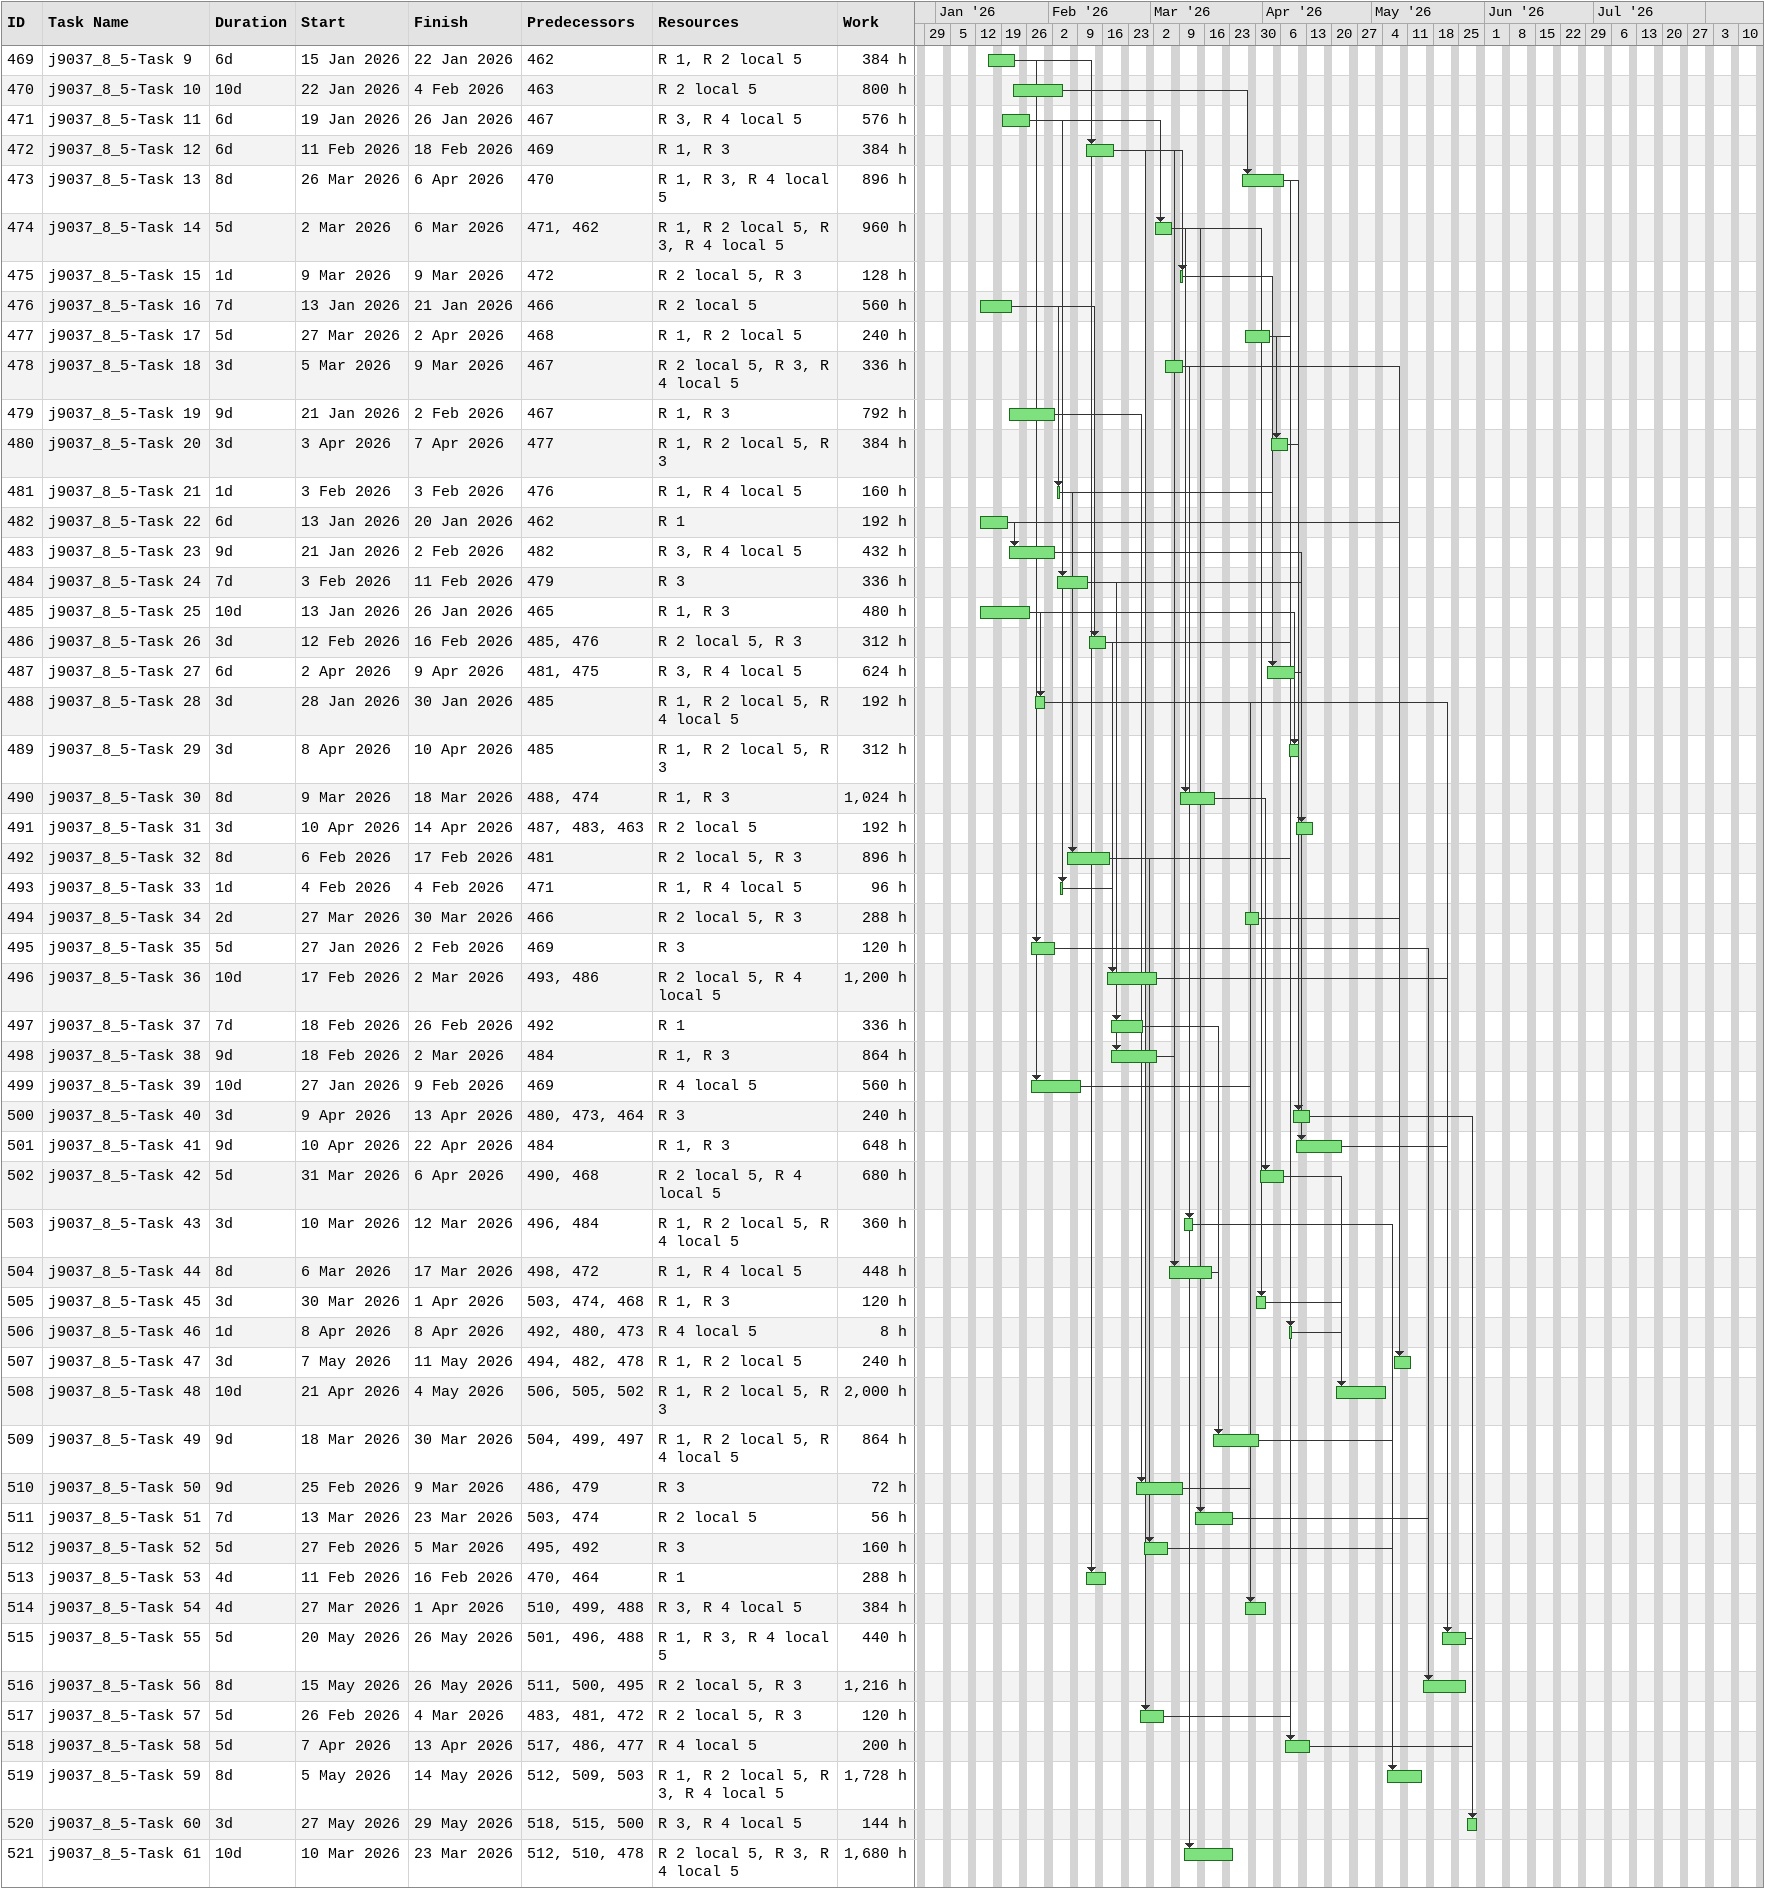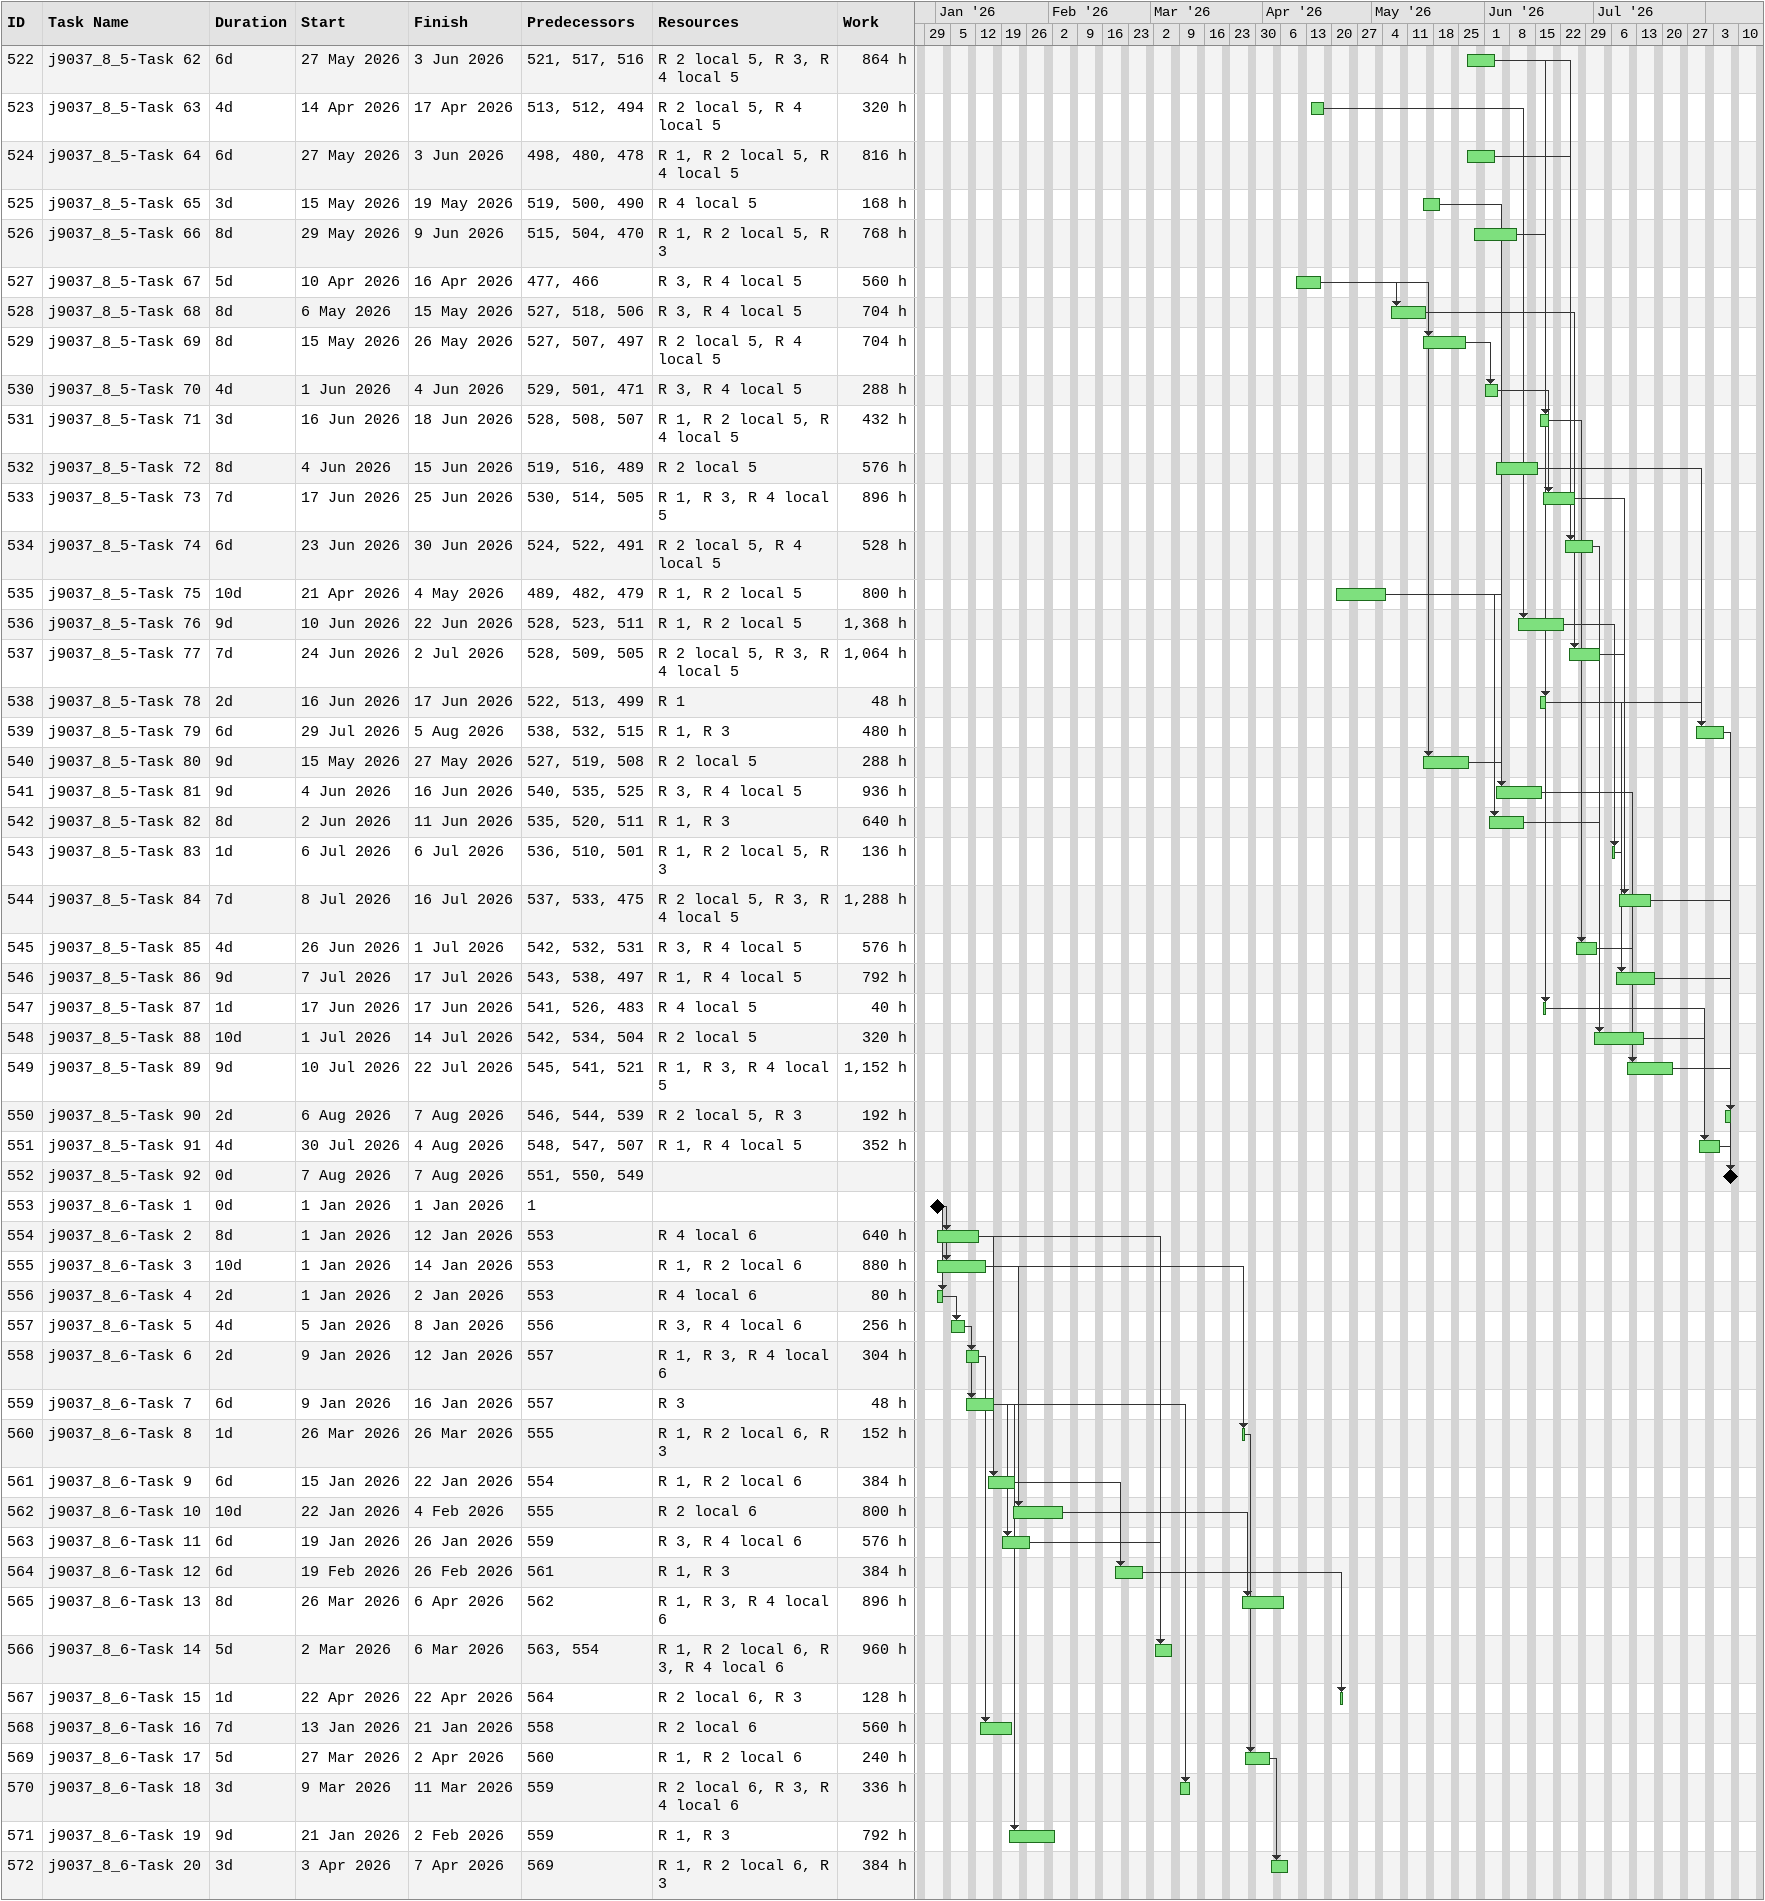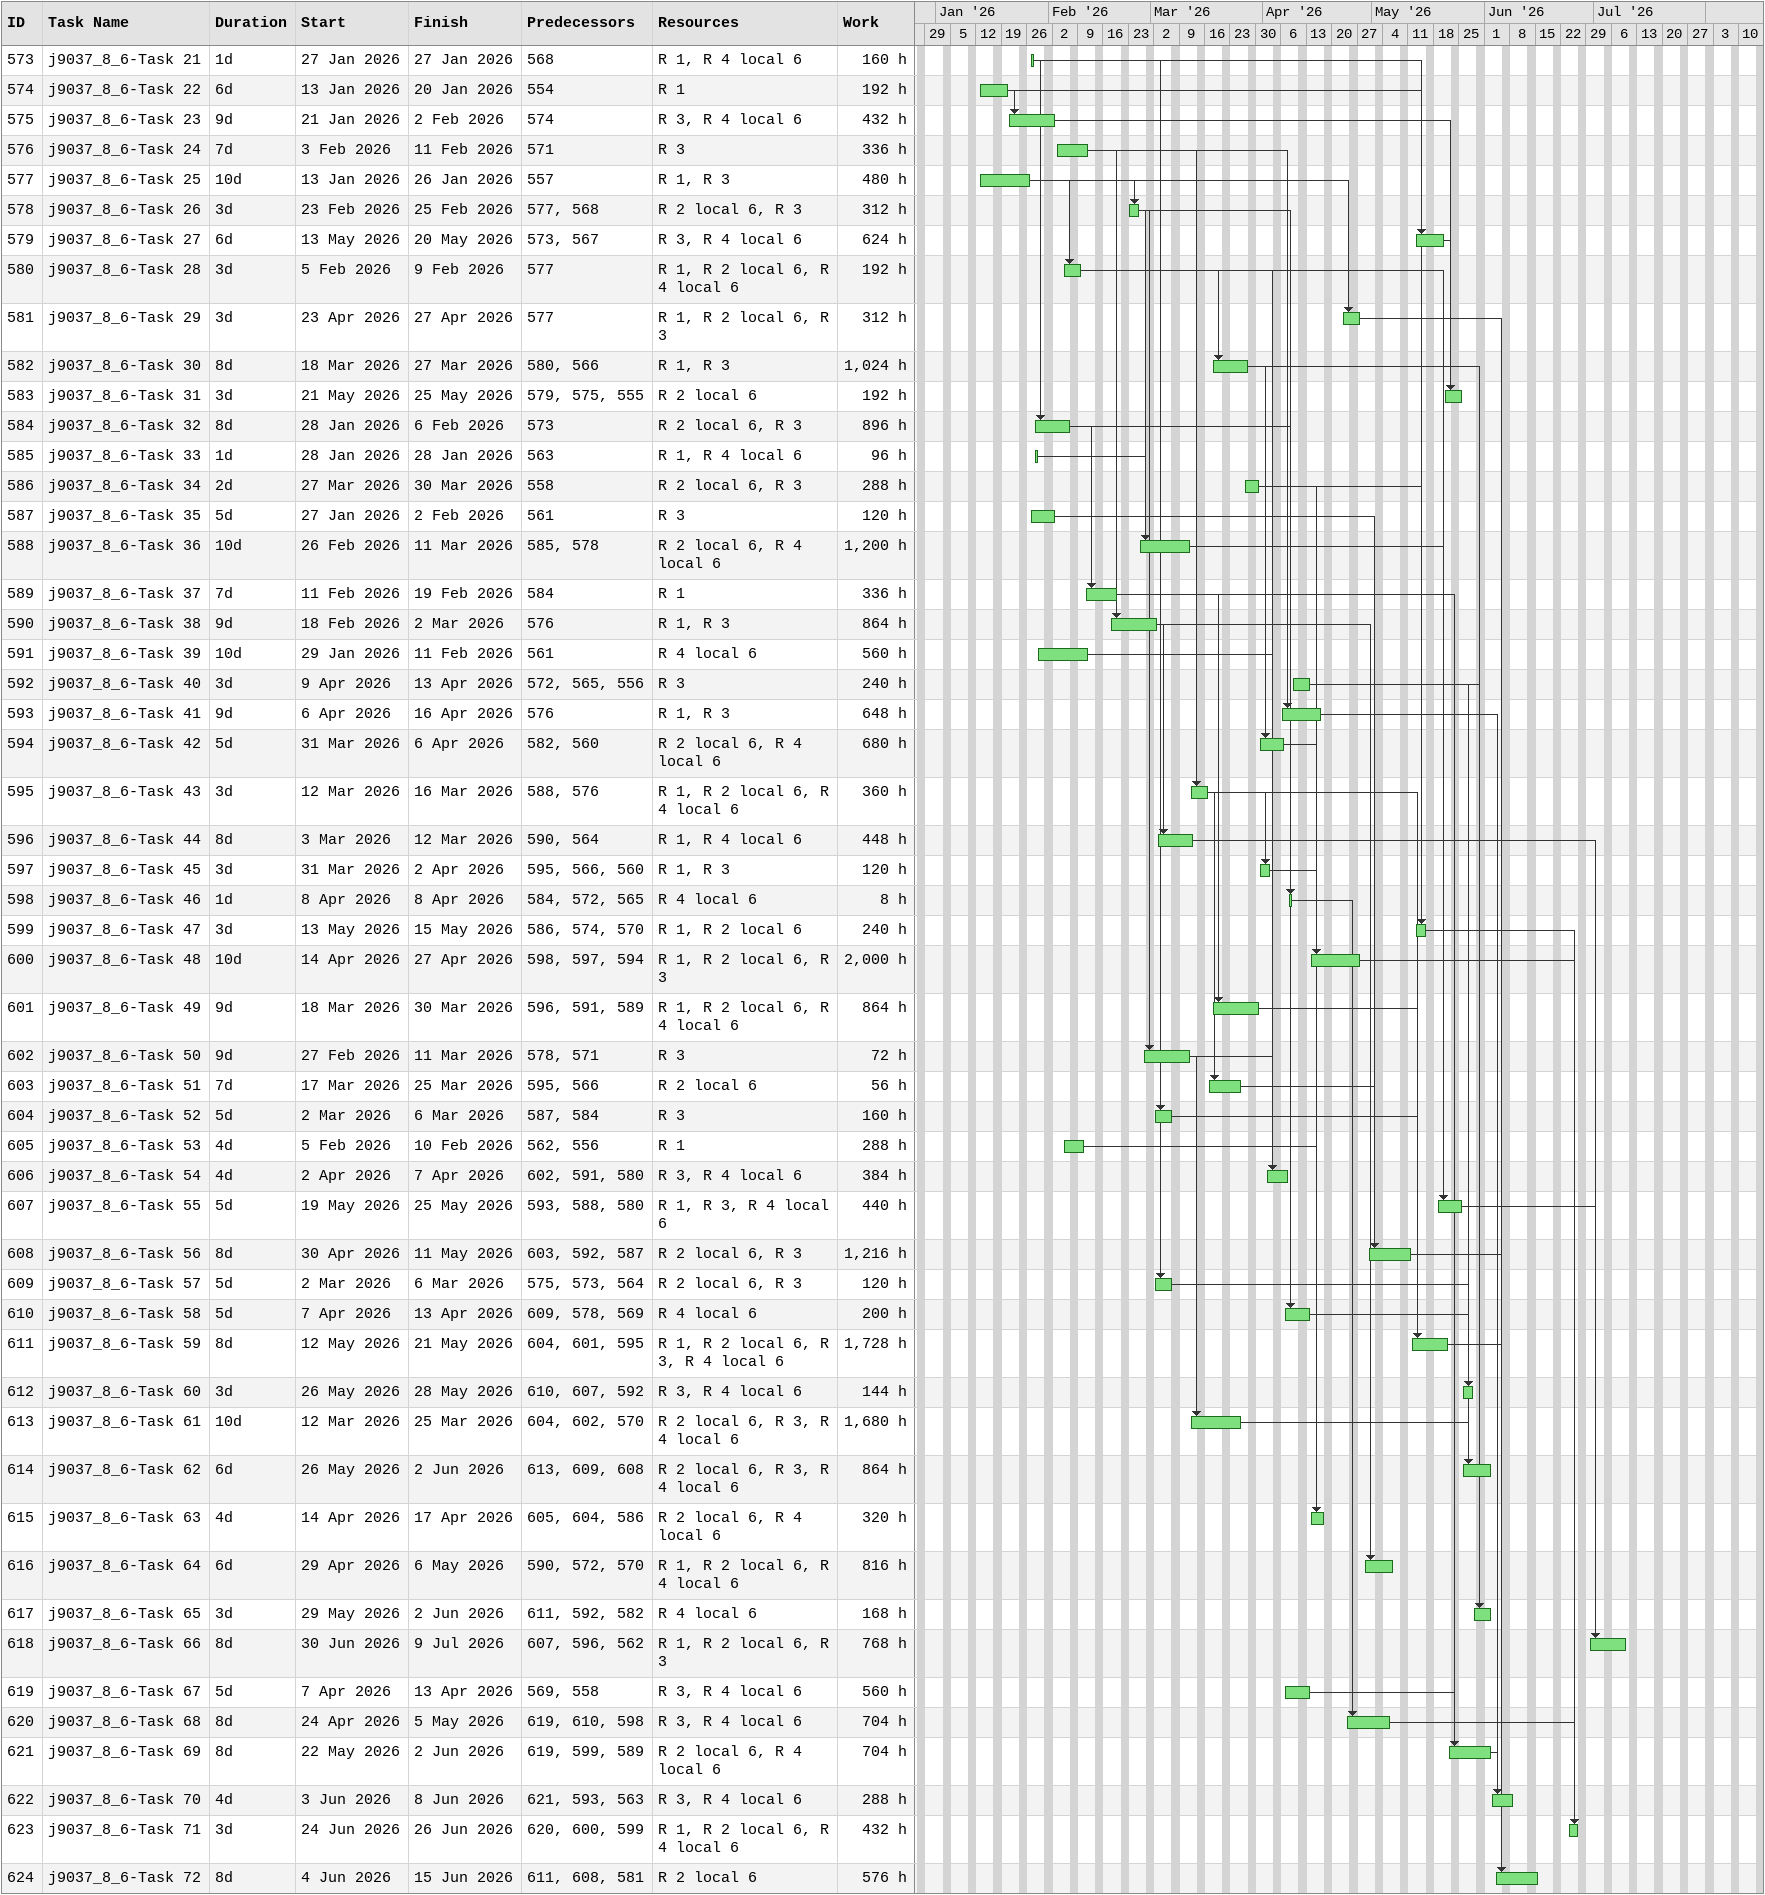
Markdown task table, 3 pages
| ID | Task | Duration | Start | Finish | Predecessors | Resources | Work (h) |
|---|---|---|---|---|---|---|---|
| 469 | j9037_8_5-Task 9 | 6d | 2026-01-15 | 2026-01-22 | 462 | R 1, R 2 local 5 | 384 |
| 470 | j9037_8_5-Task 10 | 10d | 2026-01-22 | 2026-02-04 | 463 | R 2 local 5 | 800 |
| 471 | j9037_8_5-Task 11 | 6d | 2026-01-19 | 2026-01-26 | 467 | R 3, R 4 local 5 | 576 |
| 472 | j9037_8_5-Task 12 | 6d | 2026-02-11 | 2026-02-18 | 469 | R 1, R 3 | 384 |
| 473 | j9037_8_5-Task 13 | 8d | 2026-03-26 | 2026-04-06 | 470 | R 1, R 3, R 4 local 5 | 896 |
| 474 | j9037_8_5-Task 14 | 5d | 2026-03-02 | 2026-03-06 | 471, 462 | R 1, R 2 local 5, R 3, R 4 local 5 | 960 |
| 475 | j9037_8_5-Task 15 | 1d | 2026-03-09 | 2026-03-09 | 472 | R 2 local 5, R 3 | 128 |
| 476 | j9037_8_5-Task 16 | 7d | 2026-01-13 | 2026-01-21 | 466 | R 2 local 5 | 560 |
| 477 | j9037_8_5-Task 17 | 5d | 2026-03-27 | 2026-04-02 | 468 | R 1, R 2 local 5 | 240 |
| 478 | j9037_8_5-Task 18 | 3d | 2026-03-05 | 2026-03-09 | 467 | R 2 local 5, R 3, R 4 local 5 | 336 |
| 479 | j9037_8_5-Task 19 | 9d | 2026-01-21 | 2026-02-02 | 467 | R 1, R 3 | 792 |
| 480 | j9037_8_5-Task 20 | 3d | 2026-04-03 | 2026-04-07 | 477 | R 1, R 2 local 5, R 3 | 384 |
| 481 | j9037_8_5-Task 21 | 1d | 2026-02-03 | 2026-02-03 | 476 | R 1, R 4 local 5 | 160 |
| 482 | j9037_8_5-Task 22 | 6d | 2026-01-13 | 2026-01-20 | 462 | R 1 | 192 |
| 483 | j9037_8_5-Task 23 | 9d | 2026-01-21 | 2026-02-02 | 482 | R 3, R 4 local 5 | 432 |
| 484 | j9037_8_5-Task 24 | 7d | 2026-02-03 | 2026-02-11 | 479 | R 3 | 336 |
| 485 | j9037_8_5-Task 25 | 10d | 2026-01-13 | 2026-01-26 | 465 | R 1, R 3 | 480 |
| 486 | j9037_8_5-Task 26 | 3d | 2026-02-12 | 2026-02-16 | 485, 476 | R 2 local 5, R 3 | 312 |
| 487 | j9037_8_5-Task 27 | 6d | 2026-04-02 | 2026-04-09 | 481, 475 | R 3, R 4 local 5 | 624 |
| 488 | j9037_8_5-Task 28 | 3d | 2026-01-28 | 2026-01-30 | 485 | R 1, R 2 local 5, R 4 local 5 | 192 |
| 489 | j9037_8_5-Task 29 | 3d | 2026-04-08 | 2026-04-10 | 485 | R 1, R 2 local 5, R 3 | 312 |
| 490 | j9037_8_5-Task 30 | 8d | 2026-03-09 | 2026-03-18 | 488, 474 | R 1, R 3 | 1024 |
| 491 | j9037_8_5-Task 31 | 3d | 2026-04-10 | 2026-04-14 | 487, 483, 463 | R 2 local 5 | 192 |
| 492 | j9037_8_5-Task 32 | 8d | 2026-02-06 | 2026-02-17 | 481 | R 2 local 5, R 3 | 896 |
| 493 | j9037_8_5-Task 33 | 1d | 2026-02-04 | 2026-02-04 | 471 | R 1, R 4 local 5 | 96 |
| 494 | j9037_8_5-Task 34 | 2d | 2026-03-27 | 2026-03-30 | 466 | R 2 local 5, R 3 | 288 |
| 495 | j9037_8_5-Task 35 | 5d | 2026-01-27 | 2026-02-02 | 469 | R 3 | 120 |
| 496 | j9037_8_5-Task 36 | 10d | 2026-02-17 | 2026-03-02 | 493, 486 | R 2 local 5, R 4 local 5 | 1200 |
| 497 | j9037_8_5-Task 37 | 7d | 2026-02-18 | 2026-02-26 | 492 | R 1 | 336 |
| 498 | j9037_8_5-Task 38 | 9d | 2026-02-18 | 2026-03-02 | 484 | R 1, R 3 | 864 |
| 499 | j9037_8_5-Task 39 | 10d | 2026-01-27 | 2026-02-09 | 469 | R 4 local 5 | 560 |
| 500 | j9037_8_5-Task 40 | 3d | 2026-04-09 | 2026-04-13 | 480, 473, 464 | R 3 | 240 |
| 501 | j9037_8_5-Task 41 | 9d | 2026-04-10 | 2026-04-22 | 484 | R 1, R 3 | 648 |
| 502 | j9037_8_5-Task 42 | 5d | 2026-03-31 | 2026-04-06 | 490, 468 | R 2 local 5, R 4 local 5 | 680 |
| 503 | j9037_8_5-Task 43 | 3d | 2026-03-10 | 2026-03-12 | 496, 484 | R 1, R 2 local 5, R 4 local 5 | 360 |
| 504 | j9037_8_5-Task 44 | 8d | 2026-03-06 | 2026-03-17 | 498, 472 | R 1, R 4 local 5 | 448 |
| 505 | j9037_8_5-Task 45 | 3d | 2026-03-30 | 2026-04-01 | 503, 474, 468 | R 1, R 3 | 120 |
| 506 | j9037_8_5-Task 46 | 1d | 2026-04-08 | 2026-04-08 | 492, 480, 473 | R 4 local 5 | 8 |
| 507 | j9037_8_5-Task 47 | 3d | 2026-05-07 | 2026-05-11 | 494, 482, 478 | R 1, R 2 local 5 | 240 |
| 508 | j9037_8_5-Task 48 | 10d | 2026-04-21 | 2026-05-04 | 506, 505, 502 | R 1, R 2 local 5, R 3 | 2000 |
| 509 | j9037_8_5-Task 49 | 9d | 2026-03-18 | 2026-03-30 | 504, 499, 497 | R 1, R 2 local 5, R 4 local 5 | 864 |
| 510 | j9037_8_5-Task 50 | 9d | 2026-02-25 | 2026-03-09 | 486, 479 | R 3 | 72 |
| 511 | j9037_8_5-Task 51 | 7d | 2026-03-13 | 2026-03-23 | 503, 474 | R 2 local 5 | 56 |
| 512 | j9037_8_5-Task 52 | 5d | 2026-02-27 | 2026-03-05 | 495, 492 | R 3 | 160 |
| 513 | j9037_8_5-Task 53 | 4d | 2026-02-11 | 2026-02-16 | 470, 464 | R 1 | 288 |
| 514 | j9037_8_5-Task 54 | 4d | 2026-03-27 | 2026-04-01 | 510, 499, 488 | R 3, R 4 local 5 | 384 |
| 515 | j9037_8_5-Task 55 | 5d | 2026-05-20 | 2026-05-26 | 501, 496, 488 | R 1, R 3, R 4 local 5 | 440 |
| 516 | j9037_8_5-Task 56 | 8d | 2026-05-15 | 2026-05-26 | 511, 500, 495 | R 2 local 5, R 3 | 1216 |
| 517 | j9037_8_5-Task 57 | 5d | 2026-02-26 | 2026-03-04 | 483, 481, 472 | R 2 local 5, R 3 | 120 |
| 518 | j9037_8_5-Task 58 | 5d | 2026-04-07 | 2026-04-13 | 517, 486, 477 | R 4 local 5 | 200 |
| 519 | j9037_8_5-Task 59 | 8d | 2026-05-05 | 2026-05-14 | 512, 509, 503 | R 1, R 2 local 5, R 3, R 4 local 5 | 1728 |
| 520 | j9037_8_5-Task 60 | 3d | 2026-05-27 | 2026-05-29 | 518, 515, 500 | R 3, R 4 local 5 | 144 |
| 521 | j9037_8_5-Task 61 | 10d | 2026-03-10 | 2026-03-23 | 512, 510, 478 | R 2 local 5, R 3, R 4 local 5 | 1680 |
| 522 | j9037_8_5-Task 62 | 6d | 2026-05-27 | 2026-06-03 | 521, 517, 516 | R 2 local 5, R 3, R 4 local 5 | 864 |
| 523 | j9037_8_5-Task 63 | 4d | 2026-04-14 | 2026-04-17 | 513, 512, 494 | R 2 local 5, R 4 local 5 | 320 |
| 524 | j9037_8_5-Task 64 | 6d | 2026-05-27 | 2026-06-03 | 498, 480, 478 | R 1, R 2 local 5, R 4 local 5 | 816 |
| 525 | j9037_8_5-Task 65 | 3d | 2026-05-15 | 2026-05-19 | 519, 500, 490 | R 4 local 5 | 168 |
| 526 | j9037_8_5-Task 66 | 8d | 2026-05-29 | 2026-06-09 | 515, 504, 470 | R 1, R 2 local 5, R 3 | 768 |
| 527 | j9037_8_5-Task 67 | 5d | 2026-04-10 | 2026-04-16 | 477, 466 | R 3, R 4 local 5 | 560 |
| 528 | j9037_8_5-Task 68 | 8d | 2026-05-06 | 2026-05-15 | 527, 518, 506 | R 3, R 4 local 5 | 704 |
| 529 | j9037_8_5-Task 69 | 8d | 2026-05-15 | 2026-05-26 | 527, 507, 497 | R 2 local 5, R 4 local 5 | 704 |
| 530 | j9037_8_5-Task 70 | 4d | 2026-06-01 | 2026-06-04 | 529, 501, 471 | R 3, R 4 local 5 | 288 |
| 531 | j9037_8_5-Task 71 | 3d | 2026-06-16 | 2026-06-18 | 528, 508, 507 | R 1, R 2 local 5, R 4 local 5 | 432 |
| 532 | j9037_8_5-Task 72 | 8d | 2026-06-04 | 2026-06-15 | 519, 516, 489 | R 2 local 5 | 576 |
| 533 | j9037_8_5-Task 73 | 7d | 2026-06-17 | 2026-06-25 | 530, 514, 505 | R 1, R 3, R 4 local 5 | 896 |
| 534 | j9037_8_5-Task 74 | 6d | 2026-06-23 | 2026-06-30 | 524, 522, 491 | R 2 local 5, R 4 local 5 | 528 |
| 535 | j9037_8_5-Task 75 | 10d | 2026-04-21 | 2026-05-04 | 489, 482, 479 | R 1, R 2 local 5 | 800 |
| 536 | j9037_8_5-Task 76 | 9d | 2026-06-10 | 2026-06-22 | 528, 523, 511 | R 1, R 2 local 5 | 1368 |
| 537 | j9037_8_5-Task 77 | 7d | 2026-06-24 | 2026-07-02 | 528, 509, 505 | R 2 local 5, R 3, R 4 local 5 | 1064 |
| 538 | j9037_8_5-Task 78 | 2d | 2026-06-16 | 2026-06-17 | 522, 513, 499 | R 1 | 48 |
| 539 | j9037_8_5-Task 79 | 6d | 2026-07-29 | 2026-08-05 | 538, 532, 515 | R 1, R 3 | 480 |
| 540 | j9037_8_5-Task 80 | 9d | 2026-05-15 | 2026-05-27 | 527, 519, 508 | R 2 local 5 | 288 |
| 541 | j9037_8_5-Task 81 | 9d | 2026-06-04 | 2026-06-16 | 540, 535, 525 | R 3, R 4 local 5 | 936 |
| 542 | j9037_8_5-Task 82 | 8d | 2026-06-02 | 2026-06-11 | 535, 520, 511 | R 1, R 3 | 640 |
| 543 | j9037_8_5-Task 83 | 1d | 2026-07-06 | 2026-07-06 | 536, 510, 501 | R 1, R 2 local 5, R 3 | 136 |
| 544 | j9037_8_5-Task 84 | 7d | 2026-07-08 | 2026-07-16 | 537, 533, 475 | R 2 local 5, R 3, R 4 local 5 | 1288 |
| 545 | j9037_8_5-Task 85 | 4d | 2026-06-26 | 2026-07-01 | 542, 532, 531 | R 3, R 4 local 5 | 576 |
| 546 | j9037_8_5-Task 86 | 9d | 2026-07-07 | 2026-07-17 | 543, 538, 497 | R 1, R 4 local 5 | 792 |
| 547 | j9037_8_5-Task 87 | 1d | 2026-06-17 | 2026-06-17 | 541, 526, 483 | R 4 local 5 | 40 |
| 548 | j9037_8_5-Task 88 | 10d | 2026-07-01 | 2026-07-14 | 542, 534, 504 | R 2 local 5 | 320 |
| 549 | j9037_8_5-Task 89 | 9d | 2026-07-10 | 2026-07-22 | 545, 541, 521 | R 1, R 3, R 4 local 5 | 1152 |
| 550 | j9037_8_5-Task 90 | 2d | 2026-08-06 | 2026-08-07 | 546, 544, 539 | R 2 local 5, R 3 | 192 |
| 551 | j9037_8_5-Task 91 | 4d | 2026-07-30 | 2026-08-04 | 548, 547, 507 | R 1, R 4 local 5 | 352 |
| 552 | j9037_8_5-Task 92 | 0d | 2026-08-07 | 2026-08-07 | 551, 550, 549 |  |  |
| 553 | j9037_8_6-Task 1 | 0d | 2026-01-01 | 2026-01-01 | 1 |  |  |
| 554 | j9037_8_6-Task 2 | 8d | 2026-01-01 | 2026-01-12 | 553 | R 4 local 6 | 640 |
| 555 | j9037_8_6-Task 3 | 10d | 2026-01-01 | 2026-01-14 | 553 | R 1, R 2 local 6 | 880 |
| 556 | j9037_8_6-Task 4 | 2d | 2026-01-01 | 2026-01-02 | 553 | R 4 local 6 | 80 |
| 557 | j9037_8_6-Task 5 | 4d | 2026-01-05 | 2026-01-08 | 556 | R 3, R 4 local 6 | 256 |
| 558 | j9037_8_6-Task 6 | 2d | 2026-01-09 | 2026-01-12 | 557 | R 1, R 3, R 4 local 6 | 304 |
| 559 | j9037_8_6-Task 7 | 6d | 2026-01-09 | 2026-01-16 | 557 | R 3 | 48 |
| 560 | j9037_8_6-Task 8 | 1d | 2026-03-26 | 2026-03-26 | 555 | R 1, R 2 local 6, R 3 | 152 |
| 561 | j9037_8_6-Task 9 | 6d | 2026-01-15 | 2026-01-22 | 554 | R 1, R 2 local 6 | 384 |
| 562 | j9037_8_6-Task 10 | 10d | 2026-01-22 | 2026-02-04 | 555 | R 2 local 6 | 800 |
| 563 | j9037_8_6-Task 11 | 6d | 2026-01-19 | 2026-01-26 | 559 | R 3, R 4 local 6 | 576 |
| 564 | j9037_8_6-Task 12 | 6d | 2026-02-19 | 2026-02-26 | 561 | R 1, R 3 | 384 |
| 565 | j9037_8_6-Task 13 | 8d | 2026-03-26 | 2026-04-06 | 562 | R 1, R 3, R 4 local 6 | 896 |
| 566 | j9037_8_6-Task 14 | 5d | 2026-03-02 | 2026-03-06 | 563, 554 | R 1, R 2 local 6, R 3, R 4 local 6 | 960 |
| 567 | j9037_8_6-Task 15 | 1d | 2026-04-22 | 2026-04-22 | 564 | R 2 local 6, R 3 | 128 |
| 568 | j9037_8_6-Task 16 | 7d | 2026-01-13 | 2026-01-21 | 558 | R 2 local 6 | 560 |
| 569 | j9037_8_6-Task 17 | 5d | 2026-03-27 | 2026-04-02 | 560 | R 1, R 2 local 6 | 240 |
| 570 | j9037_8_6-Task 18 | 3d | 2026-03-09 | 2026-03-11 | 559 | R 2 local 6, R 3, R 4 local 6 | 336 |
| 571 | j9037_8_6-Task 19 | 9d | 2026-01-21 | 2026-02-02 | 559 | R 1, R 3 | 792 |
| 572 | j9037_8_6-Task 20 | 3d | 2026-04-03 | 2026-04-07 | 569 | R 1, R 2 local 6, R 3 | 384 |
| 573 | j9037_8_6-Task 21 | 1d | 2026-01-27 | 2026-01-27 | 568 | R 1, R 4 local 6 | 160 |
| 574 | j9037_8_6-Task 22 | 6d | 2026-01-13 | 2026-01-20 | 554 | R 1 | 192 |
| 575 | j9037_8_6-Task 23 | 9d | 2026-01-21 | 2026-02-02 | 574 | R 3, R 4 local 6 | 432 |
| 576 | j9037_8_6-Task 24 | 7d | 2026-02-03 | 2026-02-11 | 571 | R 3 | 336 |
| 577 | j9037_8_6-Task 25 | 10d | 2026-01-13 | 2026-01-26 | 557 | R 1, R 3 | 480 |
| 578 | j9037_8_6-Task 26 | 3d | 2026-02-23 | 2026-02-25 | 577, 568 | R 2 local 6, R 3 | 312 |
| 579 | j9037_8_6-Task 27 | 6d | 2026-05-13 | 2026-05-20 | 573, 567 | R 3, R 4 local 6 | 624 |
| 580 | j9037_8_6-Task 28 | 3d | 2026-02-05 | 2026-02-09 | 577 | R 1, R 2 local 6, R 4 local 6 | 192 |
| 581 | j9037_8_6-Task 29 | 3d | 2026-04-23 | 2026-04-27 | 577 | R 1, R 2 local 6, R 3 | 312 |
| 582 | j9037_8_6-Task 30 | 8d | 2026-03-18 | 2026-03-27 | 580, 566 | R 1, R 3 | 1024 |
| 583 | j9037_8_6-Task 31 | 3d | 2026-05-21 | 2026-05-25 | 579, 575, 555 | R 2 local 6 | 192 |
| 584 | j9037_8_6-Task 32 | 8d | 2026-01-28 | 2026-02-06 | 573 | R 2 local 6, R 3 | 896 |
| 585 | j9037_8_6-Task 33 | 1d | 2026-01-28 | 2026-01-28 | 563 | R 1, R 4 local 6 | 96 |
| 586 | j9037_8_6-Task 34 | 2d | 2026-03-27 | 2026-03-30 | 558 | R 2 local 6, R 3 | 288 |
| 587 | j9037_8_6-Task 35 | 5d | 2026-01-27 | 2026-02-02 | 561 | R 3 | 120 |
| 588 | j9037_8_6-Task 36 | 10d | 2026-02-26 | 2026-03-11 | 585, 578 | R 2 local 6, R 4 local 6 | 1200 |
| 589 | j9037_8_6-Task 37 | 7d | 2026-02-11 | 2026-02-19 | 584 | R 1 | 336 |
| 590 | j9037_8_6-Task 38 | 9d | 2026-02-18 | 2026-03-02 | 576 | R 1, R 3 | 864 |
| 591 | j9037_8_6-Task 39 | 10d | 2026-01-29 | 2026-02-11 | 561 | R 4 local 6 | 560 |
| 592 | j9037_8_6-Task 40 | 3d | 2026-04-09 | 2026-04-13 | 572, 565, 556 | R 3 | 240 |
| 593 | j9037_8_6-Task 41 | 9d | 2026-04-06 | 2026-04-16 | 576 | R 1, R 3 | 648 |
| 594 | j9037_8_6-Task 42 | 5d | 2026-03-31 | 2026-04-06 | 582, 560 | R 2 local 6, R 4 local 6 | 680 |
| 595 | j9037_8_6-Task 43 | 3d | 2026-03-12 | 2026-03-16 | 588, 576 | R 1, R 2 local 6, R 4 local 6 | 360 |
| 596 | j9037_8_6-Task 44 | 8d | 2026-03-03 | 2026-03-12 | 590, 564 | R 1, R 4 local 6 | 448 |
| 597 | j9037_8_6-Task 45 | 3d | 2026-03-31 | 2026-04-02 | 595, 566, 560 | R 1, R 3 | 120 |
| 598 | j9037_8_6-Task 46 | 1d | 2026-04-08 | 2026-04-08 | 584, 572, 565 | R 4 local 6 | 8 |
| 599 | j9037_8_6-Task 47 | 3d | 2026-05-13 | 2026-05-15 | 586, 574, 570 | R 1, R 2 local 6 | 240 |
| 600 | j9037_8_6-Task 48 | 10d | 2026-04-14 | 2026-04-27 | 598, 597, 594 | R 1, R 2 local 6, R 3 | 2000 |
| 601 | j9037_8_6-Task 49 | 9d | 2026-03-18 | 2026-03-30 | 596, 591, 589 | R 1, R 2 local 6, R 4 local 6 | 864 |
| 602 | j9037_8_6-Task 50 | 9d | 2026-02-27 | 2026-03-11 | 578, 571 | R 3 | 72 |
| 603 | j9037_8_6-Task 51 | 7d | 2026-03-17 | 2026-03-25 | 595, 566 | R 2 local 6 | 56 |
| 604 | j9037_8_6-Task 52 | 5d | 2026-03-02 | 2026-03-06 | 587, 584 | R 3 | 160 |
| 605 | j9037_8_6-Task 53 | 4d | 2026-02-05 | 2026-02-10 | 562, 556 | R 1 | 288 |
| 606 | j9037_8_6-Task 54 | 4d | 2026-04-02 | 2026-04-07 | 602, 591, 580 | R 3, R 4 local 6 | 384 |
| 607 | j9037_8_6-Task 55 | 5d | 2026-05-19 | 2026-05-25 | 593, 588, 580 | R 1, R 3, R 4 local 6 | 440 |
| 608 | j9037_8_6-Task 56 | 8d | 2026-04-30 | 2026-05-11 | 603, 592, 587 | R 2 local 6, R 3 | 1216 |
| 609 | j9037_8_6-Task 57 | 5d | 2026-03-02 | 2026-03-06 | 575, 573, 564 | R 2 local 6, R 3 | 120 |
| 610 | j9037_8_6-Task 58 | 5d | 2026-04-07 | 2026-04-13 | 609, 578, 569 | R 4 local 6 | 200 |
| 611 | j9037_8_6-Task 59 | 8d | 2026-05-12 | 2026-05-21 | 604, 601, 595 | R 1, R 2 local 6, R 3, R 4 local 6 | 1728 |
| 612 | j9037_8_6-Task 60 | 3d | 2026-05-26 | 2026-05-28 | 610, 607, 592 | R 3, R 4 local 6 | 144 |
| 613 | j9037_8_6-Task 61 | 10d | 2026-03-12 | 2026-03-25 | 604, 602, 570 | R 2 local 6, R 3, R 4 local 6 | 1680 |
| 614 | j9037_8_6-Task 62 | 6d | 2026-05-26 | 2026-06-02 | 613, 609, 608 | R 2 local 6, R 3, R 4 local 6 | 864 |
| 615 | j9037_8_6-Task 63 | 4d | 2026-04-14 | 2026-04-17 | 605, 604, 586 | R 2 local 6, R 4 local 6 | 320 |
| 616 | j9037_8_6-Task 64 | 6d | 2026-04-29 | 2026-05-06 | 590, 572, 570 | R 1, R 2 local 6, R 4 local 6 | 816 |
| 617 | j9037_8_6-Task 65 | 3d | 2026-05-29 | 2026-06-02 | 611, 592, 582 | R 4 local 6 | 168 |
| 618 | j9037_8_6-Task 66 | 8d | 2026-06-30 | 2026-07-09 | 607, 596, 562 | R 1, R 2 local 6, R 3 | 768 |
| 619 | j9037_8_6-Task 67 | 5d | 2026-04-07 | 2026-04-13 | 569, 558 | R 3, R 4 local 6 | 560 |
| 620 | j9037_8_6-Task 68 | 8d | 2026-04-24 | 2026-05-05 | 619, 610, 598 | R 3, R 4 local 6 | 704 |
| 621 | j9037_8_6-Task 69 | 8d | 2026-05-22 | 2026-06-02 | 619, 599, 589 | R 2 local 6, R 4 local 6 | 704 |
| 622 | j9037_8_6-Task 70 | 4d | 2026-06-03 | 2026-06-08 | 621, 593, 563 | R 3, R 4 local 6 | 288 |
| 623 | j9037_8_6-Task 71 | 3d | 2026-06-24 | 2026-06-26 | 620, 600, 599 | R 1, R 2 local 6, R 4 local 6 | 432 |
| 624 | j9037_8_6-Task 72 | 8d | 2026-06-04 | 2026-06-15 | 611, 608, 581 | R 2 local 6 | 576 |
